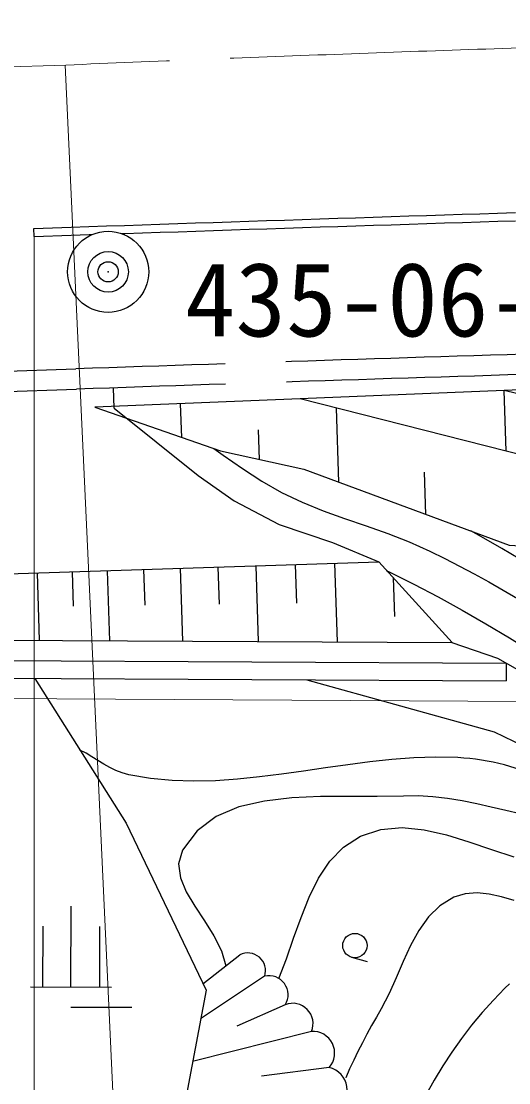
# Model space of a CAD drawing. Units: millimetres, scale not verified. Extents: x 40004 to 680061, y 20002 to 380034.
# Drawn here: x 413512 to 425530, y 261918 to 288102 of the extents above; entities that cross this region are included whole.
import ezdxf
from ezdxf.enums import TextEntityAlignment as Align

# ---------------------------------------------------------------- set-up
doc = ezdxf.new("R2010")
doc.units = ezdxf.units.MM
doc.header["$LTSCALE"] = 1000.09
doc.header["$PDMODE"] = 32
doc.header["$PDSIZE"] = 500
doc.linetypes.add('CHAIN', pattern=[18.5, 12, -1.5, 3.5, -1.5])
doc.linetypes.add('DASHED', pattern=[7.5, 6, -1.5])
for name, color, linetype, lineweight in [('M-BGD', 7, 'Continuous', 25), ('M-BMK', 2, 'CHAIN', 13), ('M-BMK-ROW', 30, 'Continuous', 25), ('M-BMK-SRVR', 3, 'Continuous', 25), ('M-STR-HTXT', 7, 'Continuous', 13)]:
    doc.layers.add(name, color=color, linetype=linetype, lineweight=lineweight)
doc.styles.add('ＭＳ ゴシック', font='')
doc.styles.get('ＭＳ ゴシック').set_extended_font_data('MS Gothic')

msp = doc.modelspace()

# ---------------------------------------------------------------- linework, layer by layer
at = {"layer": 'M-BGD'}
for p, q in [((413819, 282993), (414740, 283024)), ((413827, 282793), (413819, 282993)), ((413827, 282793), (414747, 282824)), ((415800, 278557), (415783, 279056)), ((415800, 278557), (415783, 279056)), ((425415, 278993), (420389, 278788)), ((425463, 277494), (425415, 278993)), ((420389, 278788), (415327, 278582)), ((417468, 277838), (417441, 278668)), ((425463, 277494), (420389, 278788)), ((421339, 276733), (421280, 278561)), ((419385, 277294), (419362, 278020)), ((437901, 274465), (425463, 277494)), ((423488, 275937), (423454, 276976)), ((398186, 273970), (422325, 274771)), ((420266, 274703), (420297, 273750)), ((421237, 274735), (421302, 272792)), ((422325, 274771), (424136, 272776)), ((413903, 274491), (413958, 272831)), ((414766, 274520), (414794, 273673)), ((415630, 274549), (415687, 272822)), ((416528, 274578), (416557, 273698)), ((417426, 274608), (417485, 272812)), ((418360, 274639), (418390, 273723)), ((419294, 274670), (419356, 272802)), ((422684, 274375), (422716, 273422)), ((403086, 272890), (424136, 272776)), ((424123, 272781), (425255, 272393)), ((424123, 272781), (425255, 272393)), ((407441, 272366), (425470, 272269)), ((425255, 272393), (431921, 268548)), ((425255, 272393), (431921, 268548)), ((425470, 272269), (425468, 271829)), ((407438, 271926), (425468, 271829)), ((413846, 271892), (416097, 268320)), ((413846, 271892), (416097, 268320)), ((420554, 271856), (425174, 270573)), ((420554, 271856), (425174, 270573)), ((425174, 270573), (432855, 266821)), ((425174, 270573), (432855, 266821)), ((416097, 268320), (418067, 264198)), ((416097, 268320), (418067, 264198)), ((414738, 264277), (414746, 266277)), ((414044, 265779), (414038, 264279)), ((415444, 265774), (415438, 264274)), ((417991, 264356), (418901, 265074)), ((417991, 264356), (418901, 265074)), ((421655, 265014), (422040, 264905)), ((421655, 265014), (422040, 264905)), ((419513, 264545), (417934, 263491)), ((419513, 264545), (417934, 263491)), ((413738, 264280), (415738, 264273)), ((418067, 264198), (417511, 261241)), ((418067, 264198), (417511, 261241)), ((416237, 263771), (414736, 263776)), ((420022, 263843), (418830, 263316)), ((420022, 263843), (418830, 263316)), ((420665, 263183), (417738, 262446)), ((420665, 263183), (417738, 262446)), ((421107, 262295), (419433, 262083)), ((421107, 262295), (419433, 262083))]:
    msp.add_line(p, q, dxfattribs=at)
at = {"layer": 'M-BGD', "linetype": 'DASHED'}
for p, q in [((350533, 277391), (414857, 279526)), ((350550, 276891), (414873, 279026))]:
    msp.add_line(p, q, dxfattribs=at)
at = {"layer": 'M-BGD'}
for points in [[(414740, 283024), (415179, 283038), (415617, 283053), (416055, 283067), (416494, 283082), (416932, 283097), (417370, 283111), (417809, 283126), (418247, 283140), (418685, 283155), (419123, 283169), (419561, 283183), (419999, 283198), (420437, 283212), (420876, 283227), (421314, 283241), (421752, 283255), (422190, 283269), (422628, 283284), (423066, 283298), (423504, 283312), (423942, 283326), (424380, 283340), (424818, 283354), (425256, 283368), (425694, 283382)], [(415983, 282865), (416062, 282868), (416500, 282882), (416939, 282897), (417377, 282911), (417815, 282926), (418253, 282940), (418692, 282955), (419130, 282969), (419568, 282983), (420006, 282998), (420444, 283012), (420882, 283027), (421320, 283041), (421758, 283055), (422196, 283069), (422634, 283084), (423072, 283098), (423510, 283112), (423948, 283126), (424386, 283140), (424824, 283154), (425262, 283168), (425700, 283182)], [(414747, 282824), (415185, 282839), (415263, 282841)], [(440348, 279551), (436977, 279436), (428397, 279115), (425415, 278993)], [(440348, 279551), (440456, 275333), (425415, 278993)], [(415327, 278582), (418422, 277507), (420475, 277053), (425538, 275178), (437901, 274465)], [(415800, 278557), (417874, 276898), (418765, 276271), (419873, 275687), (421186, 275248), (422325, 274771)], [(418259, 277563), (418486, 277399), (418963, 277070), (419445, 276754), (419930, 276476), (420435, 276237), (420955, 276028), (421485, 275837), (422018, 275652), (422550, 275464), (423075, 275262), (423588, 275033), (423955, 274851), (424319, 274664), (424681, 274472), (425040, 274274), (425396, 274071), (425749, 273862)], [(418259, 277563), (418486, 277399), (418963, 277070), (419445, 276754), (419930, 276476), (420435, 276237), (420955, 276028), (421485, 275837), (422018, 275653), (422550, 275464), (423075, 275262), (423588, 275033), (423955, 274851), (424319, 274664), (424681, 274472), (425040, 274274), (425396, 274071), (425749, 273862)], [(425806, 274832), (425361, 275093), (424912, 275350), (424592, 275528)], [(425806, 274832), (425361, 275093), (424912, 275350), (424592, 275528)], [(422505, 274557), (422586, 274518), (423190, 274215), (423788, 273902), (424381, 273577), (424967, 273242), (425546, 272895), (426119, 272537), (426683, 272168), (427056, 271918), (427429, 271665), (427798, 271406), (428161, 271140), (428515, 270863), (428858, 270574), (429186, 270269), (429496, 269947)], [(422505, 274557), (422586, 274518), (423190, 274215), (423788, 273902), (424381, 273577), (424967, 273242), (425546, 272895), (426119, 272537), (426683, 272168), (427056, 271918), (427429, 271665), (427798, 271406), (428161, 271140), (428515, 270863), (428858, 270574), (429186, 270269), (429496, 269947)], [(425927, 269604), (425429, 269760), (425287, 269793), (425144, 269823), (425001, 269851), (424856, 269876), (424712, 269897), (424567, 269914), (424421, 269928), (424276, 269938), (423734, 269949), (423192, 269932), (422648, 269892), (422104, 269834), (421560, 269764), (421016, 269686), (420472, 269606), (419929, 269529), (419386, 269461), (418845, 269405), (418305, 269369), (417767, 269356), (417231, 269373), (416697, 269424), (416166, 269514), (416004, 269559), (415848, 269620), (415696, 269694), (415548, 269778), (415401, 269867), (415255, 269956), (415109, 270044), (414959, 270125)], [(425927, 269604), (425429, 269760), (425287, 269793), (425144, 269823), (425001, 269851), (424856, 269876), (424712, 269897), (424567, 269914), (424421, 269928), (424276, 269938), (423734, 269949), (423192, 269932), (422648, 269892), (422104, 269834), (421560, 269764), (421016, 269686), (420472, 269606), (419929, 269529), (419386, 269461), (418845, 269405), (418305, 269369), (417767, 269356), (417231, 269373), (416697, 269424), (416166, 269514), (416004, 269559), (415848, 269620), (415696, 269694), (415548, 269778), (415401, 269867), (415255, 269956), (415109, 270044), (414959, 270125)], [(425809, 268548), (425455, 268634), (425099, 268719), (424742, 268799), (424383, 268870), (424023, 268929), (423661, 268971), (423299, 268993), (422936, 268991), (422287, 268978), (421597, 268980), (420889, 268976), (420185, 268945), (419507, 268867), (418876, 268720), (418315, 268483), (417846, 268136), (417490, 267659), (417393, 267319), (417436, 266974), (417582, 266625), (417793, 266270), (418033, 265909), (418264, 265544), (418449, 265174), (418552, 264798)], [(425809, 268548), (425455, 268634), (425099, 268719), (424742, 268799), (424383, 268870), (424023, 268929), (423661, 268971), (423299, 268993), (422936, 268991), (422287, 268978), (421597, 268980), (420889, 268976), (420185, 268945), (419507, 268867), (418876, 268720), (418315, 268483), (417846, 268136), (417490, 267659), (417393, 267319), (417436, 266974), (417582, 266625), (417793, 266270), (418033, 265909), (418264, 265544), (418449, 265174), (418552, 264798)], [(419866, 264489), (420051, 264974), (420227, 265481), (420409, 265993), (420609, 266492), (420841, 266961), (421121, 267380), (421460, 267733), (421874, 268001), (422378, 268168), (422902, 268212), (423442, 268158), (423993, 268034), (424548, 267863), (425103, 267673), (425652, 267489)], [(419866, 264489), (420051, 264974), (420227, 265481), (420409, 265993), (420609, 266492), (420841, 266961), (421121, 267380), (421460, 267733), (421874, 268001), (422378, 268168), (422902, 268212), (423442, 268158), (423993, 268034), (424548, 267863), (425103, 267673), (425652, 267489)], [(425661, 266411), (425353, 266504), (425048, 266572), (424748, 266602), (424456, 266580), (424173, 266493), (423832, 266286), (423550, 266009), (423314, 265677), (423111, 265306), (422929, 264912), (422756, 264510), (422579, 264116), (422386, 263744), (422267, 263537), (422149, 263328), (422034, 263118), (421921, 262906), (421812, 262692), (421707, 262477), (421607, 262259), (421512, 262039), (421512, 262039), (421512, 262039), (421512, 262039), (421512, 262039), (421512, 262039), (421512, 262039), (421512, 262039), (421512, 262039)], [(425661, 266411), (425353, 266504), (425048, 266572), (424748, 266602), (424456, 266580), (424173, 266493), (423832, 266286), (423550, 266009), (423314, 265677), (423111, 265306), (422929, 264912), (422756, 264510), (422579, 264116), (422386, 263744), (422267, 263537), (422149, 263328), (422034, 263118), (421921, 262906), (421812, 262692), (421707, 262477), (421607, 262259), (421512, 262039), (421512, 262039), (421512, 262039), (421512, 262039), (421512, 262039), (421512, 262039), (421512, 262039), (421512, 262039), (421512, 262039)], [(425551, 264362), (425437, 264250), (425151, 263957), (424877, 263653), (424615, 263337), (424365, 263011), (424128, 262676), (423903, 262333), (423691, 261982), (423491, 261625)], [(425551, 264362), (425437, 264250), (425151, 263957), (424877, 263653), (424615, 263337), (424365, 263011), (424128, 262676), (423903, 262333), (423691, 261982), (423491, 261625)]]:
    msp.add_lwpolyline(points, dxfattribs=at)
msp.add_circle((421737, 265302), 300, dxfattribs=at)
msp.add_circle((421737, 265302), 300, dxfattribs=at)
at = {"layer": 'M-BGD', "linetype": 'DASHED'}
for radius, start in [(3037875, 91.48984), (3037375, 91.48985)]:
    msp.add_arc((520012, -2756528), radius, start, 91.98368, dxfattribs=at)
at = {"layer": 'M-BGD'}
for centre, radius, start, end in [((419097, 264682), 438, 341.8495, 116.6099), ((419097, 264682), 438, 341.8495, 116.6099), ((419621, 264088), 470, 328.5002, 103.2596), ((419621, 264088), 470, 328.5002, 103.2596), ((420206, 263379), 499, 336.9084, 111.6688), ((420206, 263379), 499, 336.9084, 111.6688), ((420701, 262647), 537, 319.0791, 93.8397), ((420701, 262647), 537, 319.0791, 93.8397), ((420969, 261734), 578, 301.4319, 76.1908), ((420969, 261734), 578, 301.4319, 76.1908)]:
    msp.add_arc(centre, radius, start, end, dxfattribs=at)
at = {"layer": 'M-BMK'}
msp.add_line((369779, 285534), (414608, 287022), dxfattribs=at)
msp.add_arc((465437, -907789), 1195891, 89.89369, 92.436, dxfattribs=at)
at = {"layer": 'M-BMK-ROW', "lineweight": 13}
msp.add_line((408672, 271420), (425965, 271326), dxfattribs=at)
at = {"layer": 'M-BMK-SRVR'}
for radius in [1000, 500]:
    msp.add_circle((415654, 281921), radius, dxfattribs=at)
msp.add_point((415654, 281921), dxfattribs=at)
at = {"layer": 'M-STR-HTXT'}
for p, q in [((414599, 287021), (417140, 232080)), ((413827, 282793), (413830, 224299))]:
    msp.add_line(p, q, dxfattribs=at)

# ---------------------------------------------------------------- texts
at = {"layer": 'M-BMK-SRVR', "style": 'ＭＳ ゴシック'}
msp.add_text('435-06-0-3', height=1833, dxfattribs=at).set_placement((423781, 281243), align=Align.MIDDLE_CENTER)

doc.saveas('drawing.dxf')
